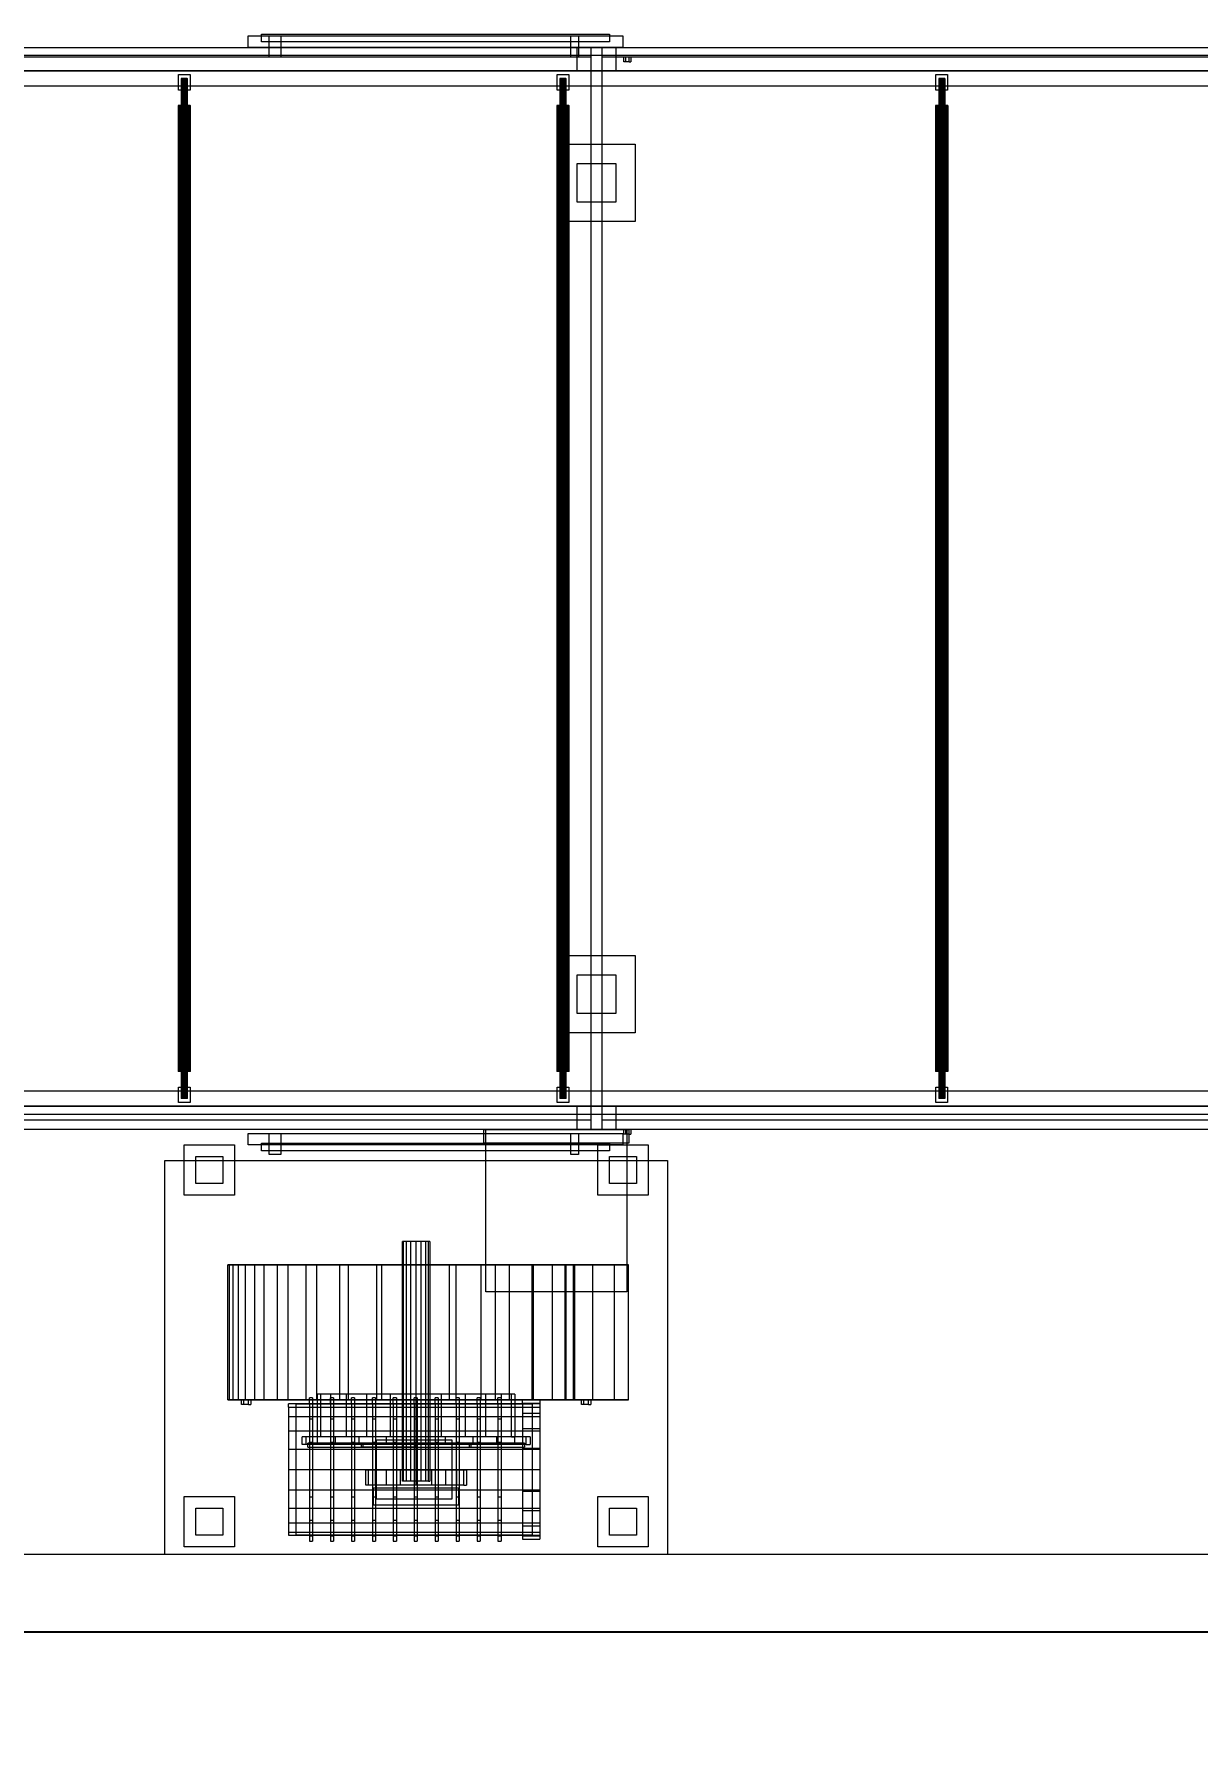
# Model space of a CAD drawing. Header units: millimetres. Extents: x -191664 to 191490, y -197311 to 10263.
# Drawn here: x 52929 to 55940, y -20972 to -16565 of the extents above; entities that cross this region are included whole.
import ezdxf

# ---------------------------------------------------------------- set-up
doc = ezdxf.new("R2010")
doc.units = ezdxf.units.MM
for name, color, linetype, lineweight in [('ACCESOS_PROPUESTOS', 30, 'Continuous', 0), ('COTAS_INSTALACION_P', 30, 'Continuous', 0), ('COTAS_O', 1, 'Continuous', 0), ('superior_secador', 7, 'Continuous', 0)]:
    doc.layers.add(name, color=color, linetype=linetype, lineweight=lineweight)
doc.dimstyles.new('PLANTA_100', dxfattribs={"dimtxt": 250, "dimasz": 150, "dimexe": 150, "dimexo": 80, "dimgap": 100, "dimtad": 1, "dimtih": 1, "dimtoh": 1, "dimdec": 1, "dimdsep": 46, "dimcen": 0.09, "dimclrd": 1, "dimclre": 1, "dimclrt": 1, "dimadec": 0, "dimazin": 0, "dimtfac": 1, "dimtdec": 4, "dimtofl": 0, "dimtmove": 0, "dimatfit": 3, "dimfxl": 1, "dimtolj": 1, "dimtzin": 0, "dimarcsym": 0})

# ---------------------------------------------------------------- blocks, each defined once
blk = doc.blocks.new('*D5')
at = {"layer": 'COTAS_INSTALACION_P', "color": 1, "lineweight": -2, "transparency": 16777216}
for p, q in [((-1000, -18080), (-1000, -25850)), ((60117.1, -18080), (60117.1, -25850)), ((-850, -25700), (59967.1, -25700))]:
    blk.add_line(p, q, dxfattribs=at)
at = {"layer": 'COTAS_INSTALACION_P', "color": 1, "transparency": 16777216}
for points in [[(-850, -25675), (-850, -25725), (-1000, -25700)], [(59967.1, -25675), (59967.1, -25725), (60117.1, -25700)]]:
    blk.add_solid(points, dxfattribs=at)
at = {"layer": 'Defpoints', "color": 0, "transparency": 16777216}
for p in [(-1000, -18000), (60117.1, -18000), (60117.1, -25700)]:
    blk.add_point(p, dxfattribs=at)
blk = doc.blocks.new('*D39')
at = {"layer": 'COTAS_O', "color": 1, "lineweight": -2, "transparency": 16777216}
for p, q in [((37717.1, -19480), (37717.1, -20850)), ((57717.1, -19480), (57717.1, -20850)), ((37867.1, -20700), (57567.1, -20700))]:
    blk.add_line(p, q, dxfattribs=at)
at = {"layer": 'COTAS_O', "color": 1, "transparency": 16777216}
for points in [[(37867.1, -20675), (37867.1, -20725), (37717.1, -20700)], [(57567.1, -20675), (57567.1, -20725), (57717.1, -20700)]]:
    blk.add_solid(points, dxfattribs=at)
at = {"layer": 'Defpoints', "color": 0, "transparency": 16777216}
for p in [(37717.1, -19400), (57717.1, -19400), (57717.1, -20700)]:
    blk.add_point(p, dxfattribs=at)

msp = doc.modelspace()

# ---------------------------------------------------------------- linework, layer by layer
at = {"layer": 'ACCESOS_PROPUESTOS'}
msp.add_line((60117.12, -20500), (-1000, -20500), dxfattribs=at)
at = {"layer": 'superior_secador', "color": 251, "true_color": 0x536a64}
for p, q in [((53482.12, -16600), (53482.12, -16570)), ((53482.12, -16570), (54452.12, -16570)), ((54452.12, -16570), (54452.12, -16600)), ((37717.12, -16600), (57717.12, -16600)), ((54452.12, -16600), (53482.12, -16600)), ((54333.78, -16660), (54333.78, -16600)), ((54333.78, -16600), (54433.78, -16600)), ((54433.78, -16600), (54433.78, -16660)), ((37717.12, -16620), (57717.12, -16620)), ((57717.12, -16660), (37717.12, -16660)), ((54433.78, -16660), (54333.78, -16660)), ((54333.78, -17000), (54333.78, -16900)), ((54333.78, -16900), (54433.78, -16900)), ((54433.78, -16900), (54433.78, -17000)), ((54433.78, -17000), (54333.78, -17000)), ((54333.78, -19100), (54333.78, -19000)), ((54333.78, -19000), (54433.78, -19000)), ((54433.78, -19000), (54433.78, -19100)), ((54433.78, -19100), (54333.78, -19100)), ((37717.12, -19340), (57717.12, -19340)), ((54333.78, -19400), (54333.78, -19340)), ((54333.78, -19340), (54433.78, -19340)), ((54433.78, -19340), (54433.78, -19400)), ((37717.12, -19360), (57717.12, -19360)), ((57717.12, -19400), (37717.12, -19400)), ((53482.12, -19440), (53482.12, -19410)), ((53482.12, -19410), (54452.12, -19410)), ((54433.78, -19400), (54333.78, -19400)), ((54452.12, -19410), (54452.12, -19440)), ((53347.12, -19540), (53347.12, -19470)), ((53347.12, -19470), (53417.12, -19470)), ((53417.12, -19470), (53417.12, -19540)), ((54452.12, -19440), (53482.12, -19440)), ((54417.12, -19540), (54417.12, -19470)), ((54417.12, -19470), (54487.12, -19470)), ((54487.12, -19470), (54487.12, -19540)), ((53267.12, -20500), (53267.12, -19480)), ((53267.12, -19480), (54567.12, -19480)), ((54567.12, -19480), (54567.12, -20500)), ((53417.12, -19540), (53347.12, -19540)), ((54487.12, -19540), (54417.12, -19540)), ((53443.81, -19750), (53429.7, -19750)), ((53429.7, -19750), (53434.32, -19750)), ((53429.7, -20100), (53429.7, -19750)), ((53434.32, -19750), (53457.86, -19750)), ((53434.32, -20100), (53434.32, -19750)), ((53475.74, -19750), (53443.81, -19750)), ((53443.81, -20100), (53443.81, -19750)), ((53457.86, -19750), (53499.77, -19750)), ((53457.86, -20100), (53457.86, -19750)), ((53523.91, -19750), (53475.74, -19750)), ((53475.74, -20100), (53475.74, -19750)), ((53499.77, -19750), (53558.77, -19750)), ((53499.77, -20100), (53499.77, -19750)), ((53586.14, -19750), (53523.91, -19750)), ((53523.91, -20100), (53523.91, -19750)), ((53558.77, -19750), (53632.88, -19750)), ((53558.77, -20100), (53558.77, -19750)), ((53659.76, -19750), (53586.14, -19750)), ((53586.14, -20100), (53586.14, -19750)), ((53632.88, -19750), (53719.48, -19750)), ((53632.88, -20100), (53632.88, -19750)), ((53741.7, -19750), (53659.76, -19750)), ((53659.76, -20100), (53659.76, -19750)), ((53719.48, -19750), (53815.42, -19750)), ((53719.48, -20100), (53719.48, -19750)), ((53828.63, -19750), (53741.7, -19750)), ((53741.7, -20100), (53741.7, -19750)), ((53815.42, -19750), (53917.12, -19750)), ((53815.42, -20100), (53815.42, -19750)), ((53917.12, -19750), (53828.63, -19750)), ((53828.63, -20100), (53828.63, -19750)), ((54003.71, -19750), (53917.12, -19750)), ((53917.12, -19750), (54020.7, -19750)), ((53917.12, -20100), (53917.12, -19750)), ((54085.13, -19750), (54003.71, -19750)), ((54003.71, -20100), (54003.71, -19750)), ((54020.7, -19750), (54122.16, -19750)), ((54020.7, -20100), (54020.7, -19750)), ((54158.34, -19750), (54085.13, -19750)), ((54085.13, -20100), (54085.13, -19750)), ((54122.16, -19750), (54217.48, -19750)), ((54122.16, -20100), (54122.16, -19750)), ((54220.72, -19750), (54158.34, -19750)), ((54158.34, -20100), (54158.34, -19750)), ((54217.48, -19750), (54302.83, -19750)), ((54217.48, -20100), (54217.48, -19750)), ((54270.09, -19750), (54220.72, -19750)), ((54220.72, -20100), (54220.72, -19750)), ((54304.85, -19750), (54270.09, -19750)), ((54270.09, -20100), (54270.09, -19750)), ((54302.83, -19750), (54374.69, -19750)), ((54302.83, -20100), (54302.83, -19750)), ((54323.98, -19750), (54304.85, -19750)), ((54304.85, -20100), (54304.85, -19750)), ((54327.12, -19750), (54323.98, -19750)), ((54323.98, -20100), (54323.98, -19750)), ((54466.36, -19750), (54327.12, -19750)), ((54327.12, -19750), (54327.12, -20100)), ((54374.69, -19750), (54430.02, -19750)), ((54374.69, -20100), (54374.69, -19750)), ((54430.02, -19750), (54466.36, -19750)), ((54430.02, -20100), (54430.02, -19750)), ((54466.36, -20100), (54466.36, -19750)), ((53434.32, -20100), (53429.7, -20100)), ((53429.7, -20100), (53443.81, -20100)), ((53457.86, -20100), (53434.32, -20100)), ((53443.81, -20100), (53475.74, -20100)), ((53499.77, -20100), (53457.86, -20100)), ((53475.74, -20100), (53523.91, -20100)), ((53558.77, -20100), (53499.77, -20100)), ((53523.91, -20100), (53586.14, -20100)), ((53632.88, -20100), (53558.77, -20100)), ((53586.14, -20100), (53659.76, -20100)), ((53607.12, -20450), (53607.12, -20110)), ((53607.12, -20110), (54217.12, -20110)), ((53719.48, -20100), (53632.88, -20100)), ((53659.76, -20100), (53741.7, -20100)), ((53815.42, -20100), (53719.48, -20100)), ((53741.7, -20100), (53828.63, -20100)), ((53917.12, -20100), (53815.42, -20100)), ((53828.63, -20100), (53917.12, -20100)), ((54020.7, -20100), (53917.12, -20100)), ((53917.12, -20100), (54003.71, -20100)), ((54003.71, -20100), (54085.13, -20100)), ((54122.16, -20100), (54020.7, -20100)), ((54085.13, -20100), (54158.34, -20100)), ((54217.48, -20100), (54122.16, -20100)), ((54158.34, -20100), (54220.72, -20100)), ((54217.12, -20110), (54217.12, -20450)), ((54302.83, -20100), (54217.48, -20100)), ((54220.72, -20100), (54270.09, -20100)), ((54270.09, -20100), (54304.85, -20100)), ((54374.69, -20100), (54302.83, -20100)), ((54304.85, -20100), (54323.98, -20100)), ((54323.98, -20100), (54327.12, -20100)), ((54327.12, -20100), (54466.36, -20100)), ((54430.02, -20100), (54374.69, -20100)), ((54466.36, -20100), (54430.02, -20100)), ((53347.12, -20450), (53347.12, -20380)), ((53347.12, -20380), (53417.12, -20380)), ((53417.12, -20380), (53417.12, -20450)), ((54417.12, -20450), (54417.12, -20380)), ((54417.12, -20380), (54487.12, -20380)), ((54487.12, -20380), (54487.12, -20450)), ((53417.12, -20450), (53347.12, -20450)), ((54217.12, -20450), (53607.12, -20450)), ((54487.12, -20450), (54417.12, -20450)), ((54567.12, -20500), (53267.12, -20500))]:
    msp.add_line(p, q, dxfattribs=at)
at = {"layer": 'superior_secador', "color": 9, "true_color": 0xb8c6c1}
for p, q in [((53517.12, -16585), (53517.12, -16565)), ((53517.12, -16565), (54417.12, -16565)), ((54417.12, -16565), (54417.12, -16585)), ((37717.12, -16600), (57467.12, -16600)), ((54417.12, -16585), (53517.12, -16585)), ((54368.78, -16625), (54368.78, -19375)), ((54398.78, -19375), (54398.78, -16625)), ((57467.12, -19400), (37717.12, -19400)), ((53517.12, -19455), (53517.12, -19435)), ((53517.12, -19435), (54417.12, -19435)), ((54417.12, -19455), (53517.12, -19455)), ((54417.12, -19435), (54417.12, -19455))]:
    msp.add_line(p, q, dxfattribs=at)
at = {"layer": 'superior_secador', "color": 252, "true_color": 0x798e91}
for p, q in [((53537.12, -16625), (53537.12, -16570)), ((53537.12, -16570), (53567.12, -16570)), ((53567.12, -16570), (53567.12, -16625)), ((53567.12, -16625), (53537.12, -16625)), ((54283.78, -17050), (54283.78, -16850)), ((54283.78, -16850), (54483.78, -16850)), ((54483.78, -16850), (54483.78, -17050)), ((54483.78, -17050), (54283.78, -17050)), ((54283.78, -19150), (54283.78, -18950)), ((54283.78, -18950), (54483.78, -18950)), ((54483.78, -18950), (54483.78, -19150)), ((54483.78, -19150), (54283.78, -19150)), ((53537.12, -19465), (53537.12, -19410)), ((53537.12, -19410), (53567.12, -19410)), ((53567.12, -19410), (53567.12, -19465)), ((54092.12, -19435), (54092.12, -19400)), ((54092.12, -19400), (54467.12, -19400)), ((54467.12, -19400), (54467.12, -19435)), ((53317.12, -19570), (53317.12, -19440)), ((53317.12, -19440), (53447.12, -19440)), ((53447.12, -19440), (53447.12, -19570)), ((53567.12, -19465), (53537.12, -19465)), ((54467.12, -19435), (54092.12, -19435)), ((54387.12, -19570), (54387.12, -19440)), ((54387.12, -19440), (54517.12, -19440)), ((54517.12, -19440), (54517.12, -19570)), ((53447.12, -19570), (53317.12, -19570)), ((54517.12, -19570), (54387.12, -19570)), ((53670.8, -20085), (53662.12, -20085)), ((53662.12, -20195), (53662.12, -20085)), ((53696.28, -20085), (53670.8, -20085)), ((53670.8, -20195), (53670.8, -20085)), ((53736.8, -20085), (53696.28, -20085)), ((53696.28, -20195), (53696.28, -20085)), ((53789.62, -20085), (53736.8, -20085)), ((53736.8, -20195), (53736.8, -20085)), ((53851.12, -20085), (53789.62, -20085)), ((53789.62, -20195), (53789.62, -20085)), ((53917.12, -20085), (53851.12, -20085)), ((53851.12, -20195), (53851.12, -20085)), ((53983.11, -20085), (53917.12, -20085)), ((53917.12, -20195), (53917.12, -20085)), ((54044.62, -20085), (53983.11, -20085)), ((53983.11, -20195), (53983.11, -20085)), ((54097.43, -20085), (54044.62, -20085)), ((54044.62, -20195), (54044.62, -20085)), ((54137.95, -20085), (54097.43, -20085)), ((54097.43, -20195), (54097.43, -20085)), ((54163.43, -20085), (54137.95, -20085)), ((54137.95, -20195), (54137.95, -20085)), ((54172.12, -20085), (54163.43, -20085)), ((54163.43, -20195), (54163.43, -20085)), ((54172.12, -20085), (54172.12, -20195)), ((53637.12, -20222), (53637.12, -20212)), ((53917.12, -20212), (53637.12, -20212)), ((53637.12, -20222), (53917.12, -20222)), ((53670.8, -20195), (53662.12, -20195)), ((53696.28, -20195), (53670.8, -20195)), ((53736.8, -20195), (53696.28, -20195)), ((53789.62, -20195), (53736.8, -20195)), ((53779.71, -20212), (53774.52, -20212)), ((53774.52, -20212), (53774.52, -20222)), ((53914.52, -20212), (53774.52, -20212)), ((53774.52, -20222), (53779.71, -20222)), ((53914.52, -20222), (53774.52, -20222)), ((53779.71, -20222), (53779.71, -20212)), ((53919.71, -20212), (53779.71, -20212)), ((53779.71, -20222), (53919.71, -20222)), ((53851.12, -20195), (53789.62, -20195)), ((53917.12, -20195), (53851.12, -20195)), ((53914.52, -20212), (53919.71, -20212)), ((53914.52, -20222), (53914.52, -20212)), ((54054.52, -20212), (53914.52, -20212)), ((53919.71, -20222), (53914.52, -20222)), ((53914.52, -20222), (54054.52, -20222)), ((53983.11, -20195), (53917.12, -20195)), ((53917.12, -20212), (53917.12, -20222)), ((54197.12, -20212), (53917.12, -20212)), ((53917.12, -20222), (54197.12, -20222)), ((53919.71, -20212), (53919.71, -20222)), ((53919.71, -20212), (54059.71, -20212)), ((53919.71, -20222), (54059.71, -20222)), ((54044.62, -20195), (53983.11, -20195)), ((54097.43, -20195), (54044.62, -20195)), ((54054.52, -20212), (54054.52, -20222)), ((54059.71, -20212), (54054.52, -20212)), ((54054.52, -20222), (54059.71, -20222)), ((54059.71, -20222), (54059.71, -20212)), ((54137.95, -20195), (54097.43, -20195)), ((54163.43, -20195), (54137.95, -20195)), ((54163.43, -20195), (54172.12, -20195)), ((54197.12, -20212), (54197.12, -20222)), ((53317.12, -20480), (53317.12, -20350)), ((53317.12, -20350), (53447.12, -20350)), ((53447.12, -20350), (53447.12, -20480)), ((54387.12, -20480), (54387.12, -20350)), ((54387.12, -20350), (54517.12, -20350)), ((54517.12, -20350), (54517.12, -20480)), ((53447.12, -20480), (53317.12, -20480)), ((54517.12, -20480), (54387.12, -20480))]:
    msp.add_line(p, q, dxfattribs=at)
at = {"layer": 'superior_secador', "color": 129, "true_color": 0x304542}
for p, q in [((54317.12, -16625), (54317.12, -16570)), ((54317.12, -16570), (54337.12, -16570)), ((54337.12, -16570), (54337.12, -16625)), ((54337.12, -16625), (54317.12, -16625)), ((54317.12, -19465), (54317.12, -19410)), ((54317.12, -19410), (54337.12, -19410)), ((54337.12, -19410), (54337.12, -19465)), ((54337.12, -19465), (54317.12, -19465)), ((54192.12, -20108.62), (54192.12, -20099.8)), ((54237.12, -20099.8), (54192.12, -20099.8)), ((54192.12, -20108.62), (54192.12, -20134.22)), ((54192.12, -20108.62), (54237.12, -20108.62)), ((54192.12, -20134.22), (54192.12, -20174.08)), ((54192.12, -20134.22), (54237.12, -20134.22)), ((54237.12, -20099.8), (54237.12, -20108.62)), ((54237.12, -20108.62), (54237.12, -20134.22)), ((54237.12, -20134.22), (54237.12, -20174.08)), ((54192.12, -20174.08), (54192.12, -20224.32)), ((54192.12, -20174.08), (54237.12, -20174.08)), ((54237.12, -20174.08), (54237.12, -20224.32)), ((53632.17, -20195), (53622.12, -20195)), ((53622.12, -20215), (53622.12, -20195)), ((53632.17, -20215), (53622.12, -20215)), ((53661.64, -20195), (53632.17, -20195)), ((53632.17, -20215), (53632.17, -20195)), ((53661.64, -20215), (53632.17, -20215)), ((53708.52, -20195), (53661.64, -20195)), ((53661.64, -20215), (53661.64, -20195)), ((53708.52, -20215), (53661.64, -20215)), ((53769.62, -20195), (53708.52, -20195)), ((53708.52, -20215), (53708.52, -20195)), ((53769.62, -20215), (53708.52, -20215)), ((53840.76, -20195), (53769.62, -20195)), ((53769.62, -20215), (53769.62, -20195)), ((53840.76, -20215), (53769.62, -20215)), ((53917.12, -20195), (53840.76, -20195)), ((53840.76, -20215), (53840.76, -20195)), ((53917.12, -20215), (53840.76, -20215)), ((53993.47, -20195), (53917.12, -20195)), ((53917.12, -20215), (53917.12, -20195)), ((53993.47, -20215), (53917.12, -20215)), ((54064.62, -20195), (53993.47, -20195)), ((53993.47, -20215), (53993.47, -20195)), ((54064.62, -20215), (53993.47, -20215)), ((54125.71, -20195), (54064.62, -20195)), ((54064.62, -20215), (54064.62, -20195)), ((54125.71, -20215), (54064.62, -20215)), ((54172.59, -20195), (54125.71, -20195)), ((54125.71, -20215), (54125.71, -20195)), ((54172.59, -20215), (54125.71, -20215)), ((54202.06, -20195), (54172.59, -20195)), ((54172.59, -20215), (54172.59, -20195)), ((54202.06, -20215), (54172.59, -20215)), ((54192.12, -20224.32), (54192.12, -20280)), ((54192.12, -20224.32), (54237.12, -20224.32)), ((54212.12, -20195), (54202.06, -20195)), ((54202.06, -20215), (54202.06, -20195)), ((54202.06, -20215), (54212.12, -20215)), ((54212.12, -20195), (54212.12, -20215)), ((54237.12, -20224.32), (54237.12, -20280)), ((53793.48, -20282), (53787.12, -20282)), ((53787.12, -20320), (53787.12, -20282)), ((53811.94, -20282), (53793.48, -20282)), ((53793.48, -20320), (53793.48, -20282)), ((53840.7, -20282), (53811.94, -20282)), ((53811.94, -20320), (53811.94, -20282)), ((53876.94, -20282), (53840.7, -20282)), ((53840.7, -20320), (53840.7, -20282)), ((53917.12, -20282), (53876.94, -20282)), ((53876.94, -20320), (53876.94, -20282)), ((53957.29, -20282), (53917.12, -20282)), ((53917.12, -20320), (53917.12, -20282)), ((53993.53, -20282), (53957.29, -20282)), ((53957.29, -20320), (53957.29, -20282)), ((54022.29, -20282), (53993.53, -20282)), ((53993.53, -20320), (53993.53, -20282)), ((54040.75, -20282), (54022.29, -20282)), ((54022.29, -20320), (54022.29, -20282)), ((54047.12, -20282), (54040.75, -20282)), ((54040.75, -20320), (54040.75, -20282)), ((54047.12, -20282), (54047.12, -20320)), ((54192.12, -20280), (54192.12, -20335.68)), ((54192.12, -20280), (54237.12, -20280)), ((54237.12, -20280), (54237.12, -20335.68)), ((53793.48, -20320), (53787.12, -20320)), ((53811.94, -20320), (53793.48, -20320)), ((53840.7, -20320), (53811.94, -20320)), ((53876.94, -20320), (53840.7, -20320)), ((53917.12, -20320), (53876.94, -20320)), ((53957.29, -20320), (53917.12, -20320)), ((53993.53, -20320), (53957.29, -20320)), ((54022.29, -20320), (53993.53, -20320)), ((54040.75, -20320), (54022.29, -20320)), ((54040.75, -20320), (54047.12, -20320)), ((54192.12, -20335.68), (54192.12, -20385.92)), ((54192.12, -20335.68), (54237.12, -20335.68)), ((54237.12, -20335.68), (54237.12, -20385.92)), ((54192.12, -20385.92), (54192.12, -20425.78)), ((54192.12, -20385.92), (54237.12, -20385.92)), ((54237.12, -20385.92), (54237.12, -20425.78)), ((54192.12, -20425.78), (54192.12, -20451.38)), ((54192.12, -20425.78), (54237.12, -20425.78)), ((54237.12, -20425.78), (54237.12, -20451.38)), ((54192.12, -20451.38), (54192.12, -20460.2)), ((54192.12, -20451.38), (54237.12, -20451.38)), ((54192.12, -20460.2), (54237.12, -20460.2)), ((54237.12, -20451.38), (54237.12, -20460.2))]:
    msp.add_line(p, q, dxfattribs=at)
at = {"layer": 'superior_secador', "color": 254, "true_color": 0xd8e0dc}
for p, q in [((52732.12, -16600), (54368.78, -16600)), ((54368.78, -16600), (54368.78, -16625)), ((54398.78, -16625), (54398.78, -16600)), ((54398.78, -16600), (56035.45, -16600)), ((54368.78, -16625), (52732.12, -16625)), ((56035.45, -16625), (54398.78, -16625)), ((52732.12, -19375), (54368.78, -19375)), ((54368.78, -19375), (54368.78, -19400)), ((54398.78, -19400), (54398.78, -19375)), ((54398.78, -19375), (56035.45, -19375)), ((54368.78, -19400), (52732.12, -19400)), ((54097.12, -19820), (54097.12, -19400)), ((54097.12, -19400), (54462.12, -19400)), ((56035.45, -19400), (54398.78, -19400)), ((54462.12, -19400), (54462.12, -19820)), ((54462.12, -19820), (54097.12, -19820))]:
    msp.add_line(p, q, dxfattribs=at)
at = {"layer": 'superior_secador', "color": 43, "true_color": 0xe7bf45}
for p, q in [((54459.28, -16625), (54454.78, -16625)), ((54454.78, -16637), (54454.78, -16625)), ((54459.28, -16637), (54454.78, -16637)), ((54468.28, -16625), (54459.28, -16625)), ((54459.28, -16637), (54459.28, -16625)), ((54468.28, -16637), (54459.28, -16637)), ((54472.78, -16625), (54468.28, -16625)), ((54468.28, -16637), (54468.28, -16625)), ((54468.28, -16637), (54472.78, -16637)), ((54472.78, -16625), (54472.78, -16637)), ((54459.28, -19400), (54454.78, -19400)), ((54454.78, -19412), (54454.78, -19400)), ((54459.28, -19412), (54454.78, -19412)), ((54468.28, -19400), (54459.28, -19400)), ((54459.28, -19412), (54459.28, -19400)), ((54468.28, -19412), (54459.28, -19412)), ((54472.78, -19400), (54468.28, -19400)), ((54468.28, -19412), (54468.28, -19400)), ((54468.28, -19412), (54472.78, -19412)), ((54472.78, -19400), (54472.78, -19412)), ((53884.78, -19690), (53882.12, -19690)), ((53882.12, -20310), (53882.12, -19690)), ((53892.37, -19690), (53884.78, -19690)), ((53884.78, -20310), (53884.78, -19690)), ((53903.72, -19690), (53892.37, -19690)), ((53892.37, -20310), (53892.37, -19690)), ((53917.12, -19690), (53903.72, -19690)), ((53903.72, -20310), (53903.72, -19690)), ((53930.51, -19690), (53917.12, -19690)), ((53917.12, -20310), (53917.12, -19690)), ((53941.86, -19690), (53930.51, -19690)), ((53930.51, -20310), (53930.51, -19690)), ((53949.45, -19690), (53941.86, -19690)), ((53941.86, -20310), (53941.86, -19690)), ((53952.12, -19690), (53949.45, -19690)), ((53949.45, -20310), (53949.45, -19690)), ((53952.12, -19690), (53952.12, -20310)), ((53471.12, -20100), (53465.12, -20100)), ((53465.12, -20112), (53465.12, -20100)), ((53471.12, -20112), (53465.12, -20112)), ((53483.12, -20100), (53471.12, -20100)), ((53471.12, -20112), (53471.12, -20100)), ((53483.12, -20112), (53471.12, -20112)), ((53489.12, -20100), (53483.12, -20100)), ((53483.12, -20112), (53483.12, -20100)), ((53483.12, -20112), (53489.12, -20112)), ((53489.12, -20100), (53489.12, -20112)), ((54351.12, -20100), (54345.12, -20100)), ((54345.12, -20112), (54345.12, -20100)), ((54351.12, -20112), (54345.12, -20112)), ((54363.12, -20100), (54351.12, -20100)), ((54351.12, -20112), (54351.12, -20100)), ((54363.12, -20112), (54351.12, -20112)), ((54369.12, -20100), (54363.12, -20100)), ((54363.12, -20112), (54363.12, -20100)), ((54363.12, -20112), (54369.12, -20112)), ((54369.12, -20100), (54369.12, -20112)), ((53884.78, -20310), (53882.12, -20310)), ((53892.37, -20310), (53884.78, -20310)), ((53903.72, -20310), (53892.37, -20310)), ((53917.12, -20310), (53903.72, -20310)), ((53930.51, -20310), (53917.12, -20310)), ((53941.86, -20310), (53930.51, -20310)), ((53949.45, -20310), (53941.86, -20310)), ((53949.45, -20310), (53952.12, -20310))]:
    msp.add_line(p, q, dxfattribs=at)
at = {"layer": 'superior_secador', "color": 8, "true_color": 0x617680}
for p, q in [((38067.12, -16660), (57367.12, -16660)), ((57367.12, -16700), (38067.12, -16700)), ((53302.12, -16710), (53302.12, -16670)), ((53302.12, -16670), (53332.12, -16670)), ((53332.12, -16670), (53332.12, -16710)), ((54282.12, -16710), (54282.12, -16670)), ((54282.12, -16670), (54312.12, -16670)), ((54312.12, -16670), (54312.12, -16710)), ((55262.12, -16710), (55262.12, -16670)), ((55262.12, -16670), (55292.12, -16670)), ((55292.12, -16670), (55292.12, -16710)), ((53332.12, -16710), (53302.12, -16710)), ((54312.12, -16710), (54282.12, -16710)), ((55292.12, -16710), (55262.12, -16710)), ((38067.12, -19300), (57367.12, -19300)), ((53302.12, -19330), (53302.12, -19290)), ((53302.12, -19290), (53332.12, -19290)), ((53332.12, -19290), (53332.12, -19330)), ((54282.12, -19330), (54282.12, -19290)), ((54282.12, -19290), (54312.12, -19290)), ((54312.12, -19290), (54312.12, -19330)), ((55262.12, -19330), (55262.12, -19290)), ((55262.12, -19290), (55292.12, -19290)), ((55292.12, -19290), (55292.12, -19330)), ((57367.12, -19340), (38067.12, -19340)), ((53332.12, -19330), (53302.12, -19330)), ((54312.12, -19330), (54282.12, -19330)), ((55292.12, -19330), (55262.12, -19330))]:
    msp.add_line(p, q, dxfattribs=at)
at = {"layer": 'superior_secador', "color": 253, "true_color": 0xa4b0b5}
for p, q in [((53309.39, -16680), (53309.12, -16680)), ((53309.12, -16680), (53309.12, -19320)), ((53310.19, -16680), (53309.39, -16680)), ((53309.39, -16680), (53309.39, -19320)), ((53311.46, -16680), (53310.19, -16680)), ((53310.19, -16680), (53310.19, -19320)), ((53313.12, -16680), (53311.46, -16680)), ((53311.46, -16680), (53311.46, -19320)), ((53315.05, -16680), (53313.12, -16680)), ((53313.12, -16680), (53313.12, -19320)), ((53317.12, -16680), (53315.05, -16680)), ((53315.05, -16680), (53315.05, -19320)), ((53319.19, -16680), (53317.12, -16680)), ((53317.12, -16680), (53317.12, -19320)), ((53321.12, -16680), (53319.19, -16680)), ((53319.19, -16680), (53319.19, -19320)), ((53322.77, -16680), (53321.12, -16680)), ((53321.12, -16680), (53321.12, -19320)), ((53324.04, -16680), (53322.77, -16680)), ((53322.77, -16680), (53322.77, -19320)), ((53324.84, -16680), (53324.04, -16680)), ((53324.04, -16680), (53324.04, -19320)), ((53324.84, -16680), (53325.12, -16680)), ((53324.84, -16680), (53324.84, -19320)), ((53325.12, -19320), (53325.12, -16680)), ((54289.39, -16680), (54289.12, -16680)), ((54289.12, -16680), (54289.12, -19320)), ((54290.19, -16680), (54289.39, -16680)), ((54289.39, -16680), (54289.39, -19320)), ((54291.46, -16680), (54290.19, -16680)), ((54290.19, -16680), (54290.19, -19320)), ((54293.12, -16680), (54291.46, -16680)), ((54291.46, -16680), (54291.46, -19320)), ((54295.05, -16680), (54293.12, -16680)), ((54293.12, -16680), (54293.12, -19320)), ((54297.12, -16680), (54295.05, -16680)), ((54295.05, -16680), (54295.05, -19320)), ((54299.19, -16680), (54297.12, -16680)), ((54297.12, -16680), (54297.12, -19320)), ((54301.12, -16680), (54299.19, -16680)), ((54299.19, -16680), (54299.19, -19320)), ((54302.77, -16680), (54301.12, -16680)), ((54301.12, -16680), (54301.12, -19320)), ((54304.04, -16680), (54302.77, -16680)), ((54302.77, -16680), (54302.77, -19320)), ((54304.84, -16680), (54304.04, -16680)), ((54304.04, -16680), (54304.04, -19320)), ((54304.84, -16680), (54305.12, -16680)), ((54304.84, -16680), (54304.84, -19320)), ((54305.12, -19320), (54305.12, -16680)), ((55269.39, -16680), (55269.12, -16680)), ((55269.12, -16680), (55269.12, -19320)), ((55270.19, -16680), (55269.39, -16680)), ((55269.39, -16680), (55269.39, -19320)), ((55271.46, -16680), (55270.19, -16680)), ((55270.19, -16680), (55270.19, -19320)), ((55273.12, -16680), (55271.46, -16680)), ((55271.46, -16680), (55271.46, -19320)), ((55275.05, -16680), (55273.12, -16680)), ((55273.12, -16680), (55273.12, -19320)), ((55277.12, -16680), (55275.05, -16680)), ((55275.05, -16680), (55275.05, -19320)), ((55279.19, -16680), (55277.12, -16680)), ((55277.12, -16680), (55277.12, -19320)), ((55281.12, -16680), (55279.19, -16680)), ((55279.19, -16680), (55279.19, -19320)), ((55282.77, -16680), (55281.12, -16680)), ((55281.12, -16680), (55281.12, -19320)), ((55284.04, -16680), (55282.77, -16680)), ((55282.77, -16680), (55282.77, -19320)), ((55284.84, -16680), (55284.04, -16680)), ((55284.04, -16680), (55284.04, -19320)), ((55284.84, -16680), (55285.12, -16680)), ((55284.84, -16680), (55284.84, -19320)), ((55285.12, -19320), (55285.12, -16680)), ((53301.66, -16750), (53301.12, -16750)), ((53301.12, -16750), (53301.12, -19250)), ((53303.26, -16750), (53301.66, -16750)), ((53301.66, -16750), (53301.66, -19250)), ((53305.8, -16750), (53303.26, -16750)), ((53303.26, -16750), (53303.26, -19250)), ((53309.12, -16750), (53305.8, -16750)), ((53305.8, -16750), (53305.8, -19250)), ((53312.97, -16750), (53309.12, -16750)), ((53309.12, -16750), (53309.12, -19250)), ((53317.12, -16750), (53312.97, -16750)), ((53312.97, -16750), (53312.97, -19250)), ((53321.26, -16750), (53317.12, -16750)), ((53317.12, -16750), (53317.12, -19250)), ((53325.12, -16750), (53321.26, -16750)), ((53321.26, -16750), (53321.26, -19250)), ((53328.43, -16750), (53325.12, -16750)), ((53325.12, -16750), (53325.12, -19250)), ((53330.97, -16750), (53328.43, -16750)), ((53328.43, -16750), (53328.43, -19250)), ((53332.57, -16750), (53330.97, -16750)), ((53330.97, -16750), (53330.97, -19250)), ((53332.57, -16750), (53333.12, -16750)), ((53332.57, -16750), (53332.57, -19250)), ((53333.12, -19250), (53333.12, -16750)), ((54281.66, -16750), (54281.12, -16750)), ((54281.12, -16750), (54281.12, -19250)), ((54283.26, -16750), (54281.66, -16750)), ((54281.66, -16750), (54281.66, -19250)), ((54285.8, -16750), (54283.26, -16750)), ((54283.26, -16750), (54283.26, -19250)), ((54289.12, -16750), (54285.8, -16750)), ((54285.8, -16750), (54285.8, -19250)), ((54292.97, -16750), (54289.12, -16750)), ((54289.12, -16750), (54289.12, -19250)), ((54297.12, -16750), (54292.97, -16750)), ((54292.97, -16750), (54292.97, -19250)), ((54301.26, -16750), (54297.12, -16750)), ((54297.12, -16750), (54297.12, -19250)), ((54305.12, -16750), (54301.26, -16750)), ((54301.26, -16750), (54301.26, -19250)), ((54308.43, -16750), (54305.12, -16750)), ((54305.12, -16750), (54305.12, -19250)), ((54310.97, -16750), (54308.43, -16750)), ((54308.43, -16750), (54308.43, -19250)), ((54312.57, -16750), (54310.97, -16750)), ((54310.97, -16750), (54310.97, -19250)), ((54312.57, -16750), (54313.12, -16750)), ((54312.57, -16750), (54312.57, -19250)), ((54313.12, -19250), (54313.12, -16750)), ((55261.66, -16750), (55261.12, -16750)), ((55261.12, -16750), (55261.12, -19250)), ((55263.26, -16750), (55261.66, -16750)), ((55261.66, -16750), (55261.66, -19250)), ((55265.8, -16750), (55263.26, -16750)), ((55263.26, -16750), (55263.26, -19250)), ((55269.12, -16750), (55265.8, -16750)), ((55265.8, -16750), (55265.8, -19250)), ((55272.97, -16750), (55269.12, -16750)), ((55269.12, -16750), (55269.12, -19250)), ((55277.12, -16750), (55272.97, -16750)), ((55272.97, -16750), (55272.97, -19250)), ((55281.26, -16750), (55277.12, -16750)), ((55277.12, -16750), (55277.12, -19250)), ((55285.12, -16750), (55281.26, -16750)), ((55281.26, -16750), (55281.26, -19250)), ((55288.43, -16750), (55285.12, -16750)), ((55285.12, -16750), (55285.12, -19250)), ((55290.97, -16750), (55288.43, -16750)), ((55288.43, -16750), (55288.43, -19250)), ((55292.57, -16750), (55290.97, -16750)), ((55290.97, -16750), (55290.97, -19250)), ((55292.57, -16750), (55293.12, -16750)), ((55292.57, -16750), (55292.57, -19250)), ((55293.12, -19250), (55293.12, -16750)), ((53301.66, -19250), (53301.12, -19250)), ((53303.26, -19250), (53301.66, -19250)), ((53305.8, -19250), (53303.26, -19250)), ((53309.12, -19250), (53305.8, -19250)), ((53312.97, -19250), (53309.12, -19250)), ((53317.12, -19250), (53312.97, -19250)), ((53321.26, -19250), (53317.12, -19250)), ((53325.12, -19250), (53321.26, -19250)), ((53328.43, -19250), (53325.12, -19250)), ((53330.97, -19250), (53328.43, -19250)), ((53332.57, -19250), (53330.97, -19250)), ((53333.12, -19250), (53332.57, -19250)), ((54281.66, -19250), (54281.12, -19250)), ((54283.26, -19250), (54281.66, -19250)), ((54285.8, -19250), (54283.26, -19250)), ((54289.12, -19250), (54285.8, -19250)), ((54292.97, -19250), (54289.12, -19250)), ((54297.12, -19250), (54292.97, -19250)), ((54301.26, -19250), (54297.12, -19250)), ((54305.12, -19250), (54301.26, -19250)), ((54308.43, -19250), (54305.12, -19250)), ((54310.97, -19250), (54308.43, -19250)), ((54312.57, -19250), (54310.97, -19250)), ((54313.12, -19250), (54312.57, -19250)), ((55261.66, -19250), (55261.12, -19250)), ((55263.26, -19250), (55261.66, -19250)), ((55265.8, -19250), (55263.26, -19250)), ((55269.12, -19250), (55265.8, -19250)), ((55272.97, -19250), (55269.12, -19250)), ((55277.12, -19250), (55272.97, -19250)), ((55281.26, -19250), (55277.12, -19250)), ((55285.12, -19250), (55281.26, -19250)), ((55288.43, -19250), (55285.12, -19250)), ((55290.97, -19250), (55288.43, -19250)), ((55292.57, -19250), (55290.97, -19250)), ((55293.12, -19250), (55292.57, -19250)), ((53309.39, -19320), (53309.12, -19320)), ((53310.19, -19320), (53309.39, -19320)), ((53311.46, -19320), (53310.19, -19320)), ((53313.12, -19320), (53311.46, -19320)), ((53315.05, -19320), (53313.12, -19320)), ((53317.12, -19320), (53315.05, -19320)), ((53319.19, -19320), (53317.12, -19320)), ((53321.12, -19320), (53319.19, -19320)), ((53322.77, -19320), (53321.12, -19320)), ((53324.04, -19320), (53322.77, -19320)), ((53324.84, -19320), (53324.04, -19320)), ((53325.12, -19320), (53324.84, -19320)), ((54289.39, -19320), (54289.12, -19320)), ((54290.19, -19320), (54289.39, -19320)), ((54291.46, -19320), (54290.19, -19320)), ((54293.12, -19320), (54291.46, -19320)), ((54295.05, -19320), (54293.12, -19320)), ((54297.12, -19320), (54295.05, -19320)), ((54299.19, -19320), (54297.12, -19320)), ((54301.12, -19320), (54299.19, -19320)), ((54302.77, -19320), (54301.12, -19320)), ((54304.04, -19320), (54302.77, -19320)), ((54304.84, -19320), (54304.04, -19320)), ((54305.12, -19320), (54304.84, -19320)), ((55269.39, -19320), (55269.12, -19320)), ((55270.19, -19320), (55269.39, -19320)), ((55271.46, -19320), (55270.19, -19320)), ((55273.12, -19320), (55271.46, -19320)), ((55275.05, -19320), (55273.12, -19320)), ((55277.12, -19320), (55275.05, -19320)), ((55279.19, -19320), (55277.12, -19320)), ((55281.12, -19320), (55279.19, -19320)), ((55282.77, -19320), (55281.12, -19320)), ((55284.04, -19320), (55282.77, -19320)), ((55284.84, -19320), (55284.04, -19320)), ((55285.12, -19320), (55284.84, -19320))]:
    msp.add_line(p, q, dxfattribs=at)
at = {"layer": 'superior_secador', "color": 142, "true_color": 0x159eb4}
for p, q in [((53641.28, -20108.81), (53641.28, -20094.7)), ((53649.28, -20094.7), (53641.28, -20094.7)), ((53649.28, -20094.7), (53649.28, -20108.81)), ((53695.45, -20108.81), (53695.45, -20094.7)), ((53703.45, -20094.7), (53695.45, -20094.7)), ((53703.45, -20094.7), (53703.45, -20108.81)), ((53749.62, -20108.81), (53749.62, -20094.7)), ((53757.62, -20094.7), (53749.62, -20094.7)), ((53757.62, -20094.7), (53757.62, -20108.81)), ((53803.78, -20108.81), (53803.78, -20094.7)), ((53811.78, -20094.7), (53803.78, -20094.7)), ((53811.78, -20094.7), (53811.78, -20108.81)), ((53857.95, -20108.81), (53857.95, -20094.7)), ((53865.95, -20094.7), (53857.95, -20094.7)), ((53865.95, -20094.7), (53865.95, -20108.81)), ((53912.12, -20108.81), (53912.12, -20094.7)), ((53920.12, -20094.7), (53912.12, -20094.7)), ((53920.12, -20094.7), (53920.12, -20108.81)), ((53966.28, -20108.81), (53966.28, -20094.7)), ((53974.28, -20094.7), (53966.28, -20094.7)), ((53974.28, -20094.7), (53974.28, -20108.81)), ((54020.45, -20108.81), (54020.45, -20094.7)), ((54028.45, -20094.7), (54020.45, -20094.7)), ((54028.45, -20094.7), (54028.45, -20108.81)), ((54074.62, -20108.81), (54074.62, -20094.7)), ((54082.62, -20094.7), (54074.62, -20094.7)), ((54082.62, -20094.7), (54082.62, -20108.81)), ((54128.78, -20108.81), (54128.78, -20094.7)), ((54136.78, -20094.7), (54128.78, -20094.7)), ((54136.78, -20094.7), (54136.78, -20108.81)), ((53587.12, -20118.32), (53587.12, -20110)), ((54237.12, -20110), (53587.12, -20110)), ((53587.12, -20118.32), (53587.12, -20142.47)), ((53587.12, -20118.32), (54237.12, -20118.32)), ((53641.28, -20108.81), (53641.28, -20148.97)), ((53641.28, -20108.81), (53649.28, -20108.81)), ((53649.28, -20108.81), (53649.28, -20148.97)), ((53695.45, -20108.81), (53695.45, -20148.97)), ((53695.45, -20108.81), (53703.45, -20108.81)), ((53703.45, -20108.81), (53703.45, -20148.97)), ((53749.62, -20108.81), (53749.62, -20148.97)), ((53749.62, -20108.81), (53757.62, -20108.81)), ((53757.62, -20108.81), (53757.62, -20148.97)), ((53803.78, -20108.81), (53803.78, -20148.97)), ((53803.78, -20108.81), (53811.78, -20108.81)), ((53811.78, -20108.81), (53811.78, -20148.97)), ((53857.95, -20108.81), (53857.95, -20148.97)), ((53857.95, -20108.81), (53865.95, -20108.81)), ((53865.95, -20108.81), (53865.95, -20148.97)), ((53912.12, -20108.81), (53912.12, -20148.97)), ((53912.12, -20108.81), (53920.12, -20108.81)), ((53920.12, -20108.81), (53920.12, -20148.97)), ((53966.28, -20108.81), (53966.28, -20148.97)), ((53966.28, -20108.81), (53974.28, -20108.81)), ((53974.28, -20108.81), (53974.28, -20148.97)), ((54020.45, -20108.81), (54020.45, -20148.97)), ((54020.45, -20108.81), (54028.45, -20108.81)), ((54028.45, -20108.81), (54028.45, -20148.97)), ((54074.62, -20108.81), (54074.62, -20148.97)), ((54074.62, -20108.81), (54082.62, -20108.81)), ((54082.62, -20108.81), (54082.62, -20148.97)), ((54128.78, -20108.81), (54128.78, -20148.97)), ((54128.78, -20108.81), (54136.78, -20108.81)), ((54136.78, -20108.81), (54136.78, -20148.97)), ((54237.12, -20110), (54237.12, -20118.32)), ((54237.12, -20118.32), (54237.12, -20142.47)), ((53587.12, -20142.47), (53587.12, -20180.08)), ((53587.12, -20142.47), (54237.12, -20142.47)), ((53587.12, -20180.08), (53587.12, -20227.47)), ((53587.12, -20180.08), (54237.12, -20180.08)), ((53641.28, -20148.97), (53641.28, -20209.09)), ((53641.28, -20148.97), (53649.28, -20148.97)), ((53649.28, -20148.97), (53649.28, -20209.09)), ((53695.45, -20148.97), (53695.45, -20209.09)), ((53695.45, -20148.97), (53703.45, -20148.97)), ((53703.45, -20148.97), (53703.45, -20209.09)), ((53749.62, -20148.97), (53749.62, -20209.09)), ((53749.62, -20148.97), (53757.62, -20148.97)), ((53757.62, -20148.97), (53757.62, -20209.09)), ((53803.78, -20148.97), (53803.78, -20209.09)), ((53803.78, -20148.97), (53811.78, -20148.97)), ((53811.78, -20148.97), (53811.78, -20209.09)), ((53857.95, -20148.97), (53857.95, -20209.09)), ((53857.95, -20148.97), (53865.95, -20148.97)), ((53865.95, -20148.97), (53865.95, -20209.09)), ((53912.12, -20148.97), (53912.12, -20209.09)), ((53912.12, -20148.97), (53920.12, -20148.97)), ((53920.12, -20148.97), (53920.12, -20209.09)), ((53966.28, -20148.97), (53966.28, -20209.09)), ((53966.28, -20148.97), (53974.28, -20148.97)), ((53974.28, -20148.97), (53974.28, -20209.09)), ((54020.45, -20148.97), (54020.45, -20209.09)), ((54020.45, -20148.97), (54028.45, -20148.97)), ((54028.45, -20148.97), (54028.45, -20209.09)), ((54074.62, -20148.97), (54074.62, -20209.09)), ((54074.62, -20148.97), (54082.62, -20148.97)), ((54082.62, -20148.97), (54082.62, -20209.09)), ((54128.78, -20148.97), (54128.78, -20209.09)), ((54128.78, -20148.97), (54136.78, -20148.97)), ((54136.78, -20148.97), (54136.78, -20209.09)), ((54237.12, -20142.47), (54237.12, -20180.08)), ((54237.12, -20180.08), (54237.12, -20227.47)), ((53587.12, -20227.47), (53587.12, -20280)), ((53587.12, -20227.47), (54237.12, -20227.47)), ((53641.28, -20209.09), (53641.28, -20280)), ((53641.28, -20209.09), (53649.28, -20209.09)), ((53649.28, -20209.09), (53649.28, -20280)), ((53695.45, -20209.09), (53695.45, -20280)), ((53695.45, -20209.09), (53703.45, -20209.09)), ((53703.45, -20209.09), (53703.45, -20280)), ((53749.62, -20209.09), (53749.62, -20280)), ((53749.62, -20209.09), (53757.62, -20209.09)), ((53757.62, -20209.09), (53757.62, -20280)), ((53803.78, -20209.09), (53803.78, -20280)), ((53803.78, -20209.09), (53811.78, -20209.09)), ((53811.78, -20209.09), (53811.78, -20280)), ((53814.62, -20356.5), (53814.62, -20203.5)), ((53814.62, -20203.5), (54009.62, -20203.5)), ((53857.95, -20209.09), (53857.95, -20280)), ((53857.95, -20209.09), (53865.95, -20209.09)), ((53865.95, -20209.09), (53865.95, -20280)), ((53912.12, -20209.09), (53912.12, -20280)), ((53912.12, -20209.09), (53920.12, -20209.09)), ((53920.12, -20209.09), (53920.12, -20280)), ((53966.28, -20209.09), (53966.28, -20280)), ((53966.28, -20209.09), (53974.28, -20209.09)), ((53974.28, -20209.09), (53974.28, -20280)), ((54009.62, -20203.5), (54009.62, -20356.5)), ((54020.45, -20209.09), (54020.45, -20280)), ((54020.45, -20209.09), (54028.45, -20209.09)), ((54028.45, -20209.09), (54028.45, -20280)), ((54074.62, -20209.09), (54074.62, -20280)), ((54074.62, -20209.09), (54082.62, -20209.09)), ((54082.62, -20209.09), (54082.62, -20280)), ((54128.78, -20209.09), (54128.78, -20280)), ((54128.78, -20209.09), (54136.78, -20209.09)), ((54136.78, -20209.09), (54136.78, -20280)), ((54237.12, -20227.47), (54237.12, -20280)), ((53587.12, -20280), (53587.12, -20332.53)), ((53587.12, -20280), (54237.12, -20280)), ((53641.28, -20280), (53641.28, -20350.91)), ((53641.28, -20280), (53649.28, -20280)), ((53649.28, -20280), (53649.28, -20350.91)), ((53695.45, -20280), (53695.45, -20350.91)), ((53695.45, -20280), (53703.45, -20280)), ((53703.45, -20280), (53703.45, -20350.91)), ((53749.62, -20280), (53749.62, -20350.91)), ((53749.62, -20280), (53757.62, -20280)), ((53757.62, -20280), (53757.62, -20350.91)), ((53803.78, -20280), (53803.78, -20350.91)), ((53803.78, -20280), (53811.78, -20280)), ((53811.78, -20280), (53811.78, -20350.91)), ((53857.95, -20280), (53857.95, -20350.91)), ((53857.95, -20280), (53865.95, -20280)), ((53865.95, -20280), (53865.95, -20350.91)), ((53912.12, -20280), (53912.12, -20350.91)), ((53912.12, -20280), (53920.12, -20280)), ((53920.12, -20280), (53920.12, -20350.91)), ((53966.28, -20280), (53966.28, -20350.91)), ((53966.28, -20280), (53974.28, -20280)), ((53974.28, -20280), (53974.28, -20350.91)), ((54020.45, -20280), (54020.45, -20350.91)), ((54020.45, -20280), (54028.45, -20280)), ((54028.45, -20280), (54028.45, -20350.91)), ((54074.62, -20280), (54074.62, -20350.91)), ((54074.62, -20280), (54082.62, -20280)), ((54082.62, -20280), (54082.62, -20350.91)), ((54128.78, -20280), (54128.78, -20350.91)), ((54128.78, -20280), (54136.78, -20280)), ((54136.78, -20280), (54136.78, -20350.91)), ((54237.12, -20280), (54237.12, -20332.53)), ((53587.12, -20332.53), (53587.12, -20379.92)), ((53587.12, -20332.53), (54237.12, -20332.53)), ((53641.28, -20350.91), (53641.28, -20411.03)), ((53641.28, -20350.91), (53649.28, -20350.91)), ((53649.28, -20350.91), (53649.28, -20411.03)), ((53695.45, -20350.91), (53695.45, -20411.03)), ((53695.45, -20350.91), (53703.45, -20350.91)), ((53703.45, -20350.91), (53703.45, -20411.03)), ((53749.62, -20350.91), (53749.62, -20411.03)), ((53749.62, -20350.91), (53757.62, -20350.91)), ((53757.62, -20350.91), (53757.62, -20411.03)), ((53803.78, -20350.91), (53803.78, -20411.03)), ((53803.78, -20350.91), (53811.78, -20350.91)), ((53811.78, -20350.91), (53811.78, -20411.03)), ((54009.62, -20356.5), (53814.62, -20356.5)), ((53857.95, -20350.91), (53857.95, -20411.03)), ((53857.95, -20350.91), (53865.95, -20350.91)), ((53865.95, -20350.91), (53865.95, -20411.03)), ((53912.12, -20350.91), (53912.12, -20411.03)), ((53912.12, -20350.91), (53920.12, -20350.91)), ((53920.12, -20350.91), (53920.12, -20411.03)), ((53966.28, -20350.91), (53966.28, -20411.03)), ((53966.28, -20350.91), (53974.28, -20350.91)), ((53974.28, -20350.91), (53974.28, -20411.03)), ((54020.45, -20350.91), (54020.45, -20411.03)), ((54020.45, -20350.91), (54028.45, -20350.91)), ((54028.45, -20350.91), (54028.45, -20411.03)), ((54074.62, -20350.91), (54074.62, -20411.03)), ((54074.62, -20350.91), (54082.62, -20350.91)), ((54082.62, -20350.91), (54082.62, -20411.03)), ((54128.78, -20350.91), (54128.78, -20411.03)), ((54128.78, -20350.91), (54136.78, -20350.91)), ((54136.78, -20350.91), (54136.78, -20411.03)), ((54237.12, -20332.53), (54237.12, -20379.92)), ((53587.12, -20379.92), (53587.12, -20417.53)), ((53587.12, -20379.92), (54237.12, -20379.92)), ((54237.12, -20379.92), (54237.12, -20417.53)), ((53587.12, -20417.53), (53587.12, -20441.68)), ((53587.12, -20417.53), (54237.12, -20417.53)), ((53587.12, -20441.68), (53587.12, -20450)), ((53587.12, -20441.68), (54237.12, -20441.68)), ((53641.28, -20411.03), (53641.28, -20451.19)), ((53641.28, -20411.03), (53649.28, -20411.03)), ((53649.28, -20411.03), (53649.28, -20451.19)), ((53695.45, -20411.03), (53695.45, -20451.19)), ((53695.45, -20411.03), (53703.45, -20411.03)), ((53703.45, -20411.03), (53703.45, -20451.19)), ((53749.62, -20411.03), (53749.62, -20451.19)), ((53749.62, -20411.03), (53757.62, -20411.03)), ((53757.62, -20411.03), (53757.62, -20451.19)), ((53803.78, -20411.03), (53803.78, -20451.19)), ((53803.78, -20411.03), (53811.78, -20411.03)), ((53811.78, -20411.03), (53811.78, -20451.19)), ((53857.95, -20411.03), (53857.95, -20451.19)), ((53857.95, -20411.03), (53865.95, -20411.03)), ((53865.95, -20411.03), (53865.95, -20451.19)), ((53912.12, -20411.03), (53912.12, -20451.19)), ((53912.12, -20411.03), (53920.12, -20411.03)), ((53920.12, -20411.03), (53920.12, -20451.19)), ((53966.28, -20411.03), (53966.28, -20451.19)), ((53966.28, -20411.03), (53974.28, -20411.03)), ((53974.28, -20411.03), (53974.28, -20451.19)), ((54020.45, -20411.03), (54020.45, -20451.19)), ((54020.45, -20411.03), (54028.45, -20411.03)), ((54028.45, -20411.03), (54028.45, -20451.19)), ((54074.62, -20411.03), (54074.62, -20451.19)), ((54074.62, -20411.03), (54082.62, -20411.03)), ((54082.62, -20411.03), (54082.62, -20451.19)), ((54128.78, -20411.03), (54128.78, -20451.19)), ((54128.78, -20411.03), (54136.78, -20411.03)), ((54136.78, -20411.03), (54136.78, -20451.19)), ((54237.12, -20417.53), (54237.12, -20441.68)), ((54237.12, -20441.68), (54237.12, -20450)), ((53587.12, -20450), (54237.12, -20450)), ((53641.28, -20451.19), (53641.28, -20465.3)), ((53641.28, -20451.19), (53649.28, -20451.19)), ((53641.28, -20465.3), (53649.28, -20465.3)), ((53649.28, -20451.19), (53649.28, -20465.3)), ((53695.45, -20451.19), (53695.45, -20465.3)), ((53695.45, -20451.19), (53703.45, -20451.19)), ((53695.45, -20465.3), (53703.45, -20465.3)), ((53703.45, -20451.19), (53703.45, -20465.3)), ((53749.62, -20451.19), (53749.62, -20465.3)), ((53749.62, -20451.19), (53757.62, -20451.19)), ((53749.62, -20465.3), (53757.62, -20465.3)), ((53757.62, -20451.19), (53757.62, -20465.3)), ((53803.78, -20451.19), (53803.78, -20465.3)), ((53803.78, -20451.19), (53811.78, -20451.19)), ((53803.78, -20465.3), (53811.78, -20465.3)), ((53811.78, -20451.19), (53811.78, -20465.3)), ((53857.95, -20451.19), (53857.95, -20465.3)), ((53857.95, -20451.19), (53865.95, -20451.19)), ((53857.95, -20465.3), (53865.95, -20465.3)), ((53865.95, -20451.19), (53865.95, -20465.3)), ((53912.12, -20451.19), (53912.12, -20465.3)), ((53912.12, -20451.19), (53920.12, -20451.19)), ((53912.12, -20465.3), (53920.12, -20465.3)), ((53920.12, -20451.19), (53920.12, -20465.3)), ((53966.28, -20451.19), (53966.28, -20465.3)), ((53966.28, -20451.19), (53974.28, -20451.19)), ((53966.28, -20465.3), (53974.28, -20465.3)), ((53974.28, -20451.19), (53974.28, -20465.3)), ((54020.45, -20451.19), (54020.45, -20465.3)), ((54020.45, -20451.19), (54028.45, -20451.19)), ((54020.45, -20465.3), (54028.45, -20465.3)), ((54028.45, -20451.19), (54028.45, -20465.3)), ((54074.62, -20451.19), (54074.62, -20465.3)), ((54074.62, -20451.19), (54082.62, -20451.19)), ((54074.62, -20465.3), (54082.62, -20465.3)), ((54082.62, -20451.19), (54082.62, -20465.3)), ((54128.78, -20451.19), (54128.78, -20465.3)), ((54128.78, -20451.19), (54136.78, -20451.19)), ((54128.78, -20465.3), (54136.78, -20465.3)), ((54136.78, -20451.19), (54136.78, -20465.3))]:
    msp.add_line(p, q, dxfattribs=at)
at = {"layer": 'superior_secador', "color": 15, "true_color": 0xb54e46}
for p, q in [((53807.12, -20372.5), (53807.12, -20327.5)), ((53807.12, -20327.5), (54027.12, -20327.5)), ((54027.12, -20327.5), (54027.12, -20372.5)), ((54027.12, -20372.5), (53807.12, -20372.5))]:
    msp.add_line(p, q, dxfattribs=at)

# ---------------------------------------------------------------- dimensions: what is measured, and where the dimension line sits
at = {"layer": 'COTAS_INSTALACION_P'}
dim = msp.add_aligned_dim(p1=(-1000, -18000), p2=(60117.12, -18000), distance=-7700, text='<> P', dimstyle='PLANTA_100', dxfattribs=at)
dim.commit()
dim.dimension.update_dxf_attribs({"geometry": '*D5', "text_midpoint": (29558.56, -25700)})
at = {"layer": 'COTAS_O'}
dim = msp.add_aligned_dim(p1=(37717.12, -19400), p2=(57717.12, -19400), distance=-1300, text='<> O', dimstyle='PLANTA_100', dxfattribs=at)
dim.commit()
dim.dimension.update_dxf_attribs({"geometry": '*D39', "text_midpoint": (47717.12, -20700)})

doc.saveas('drawing.dxf')
